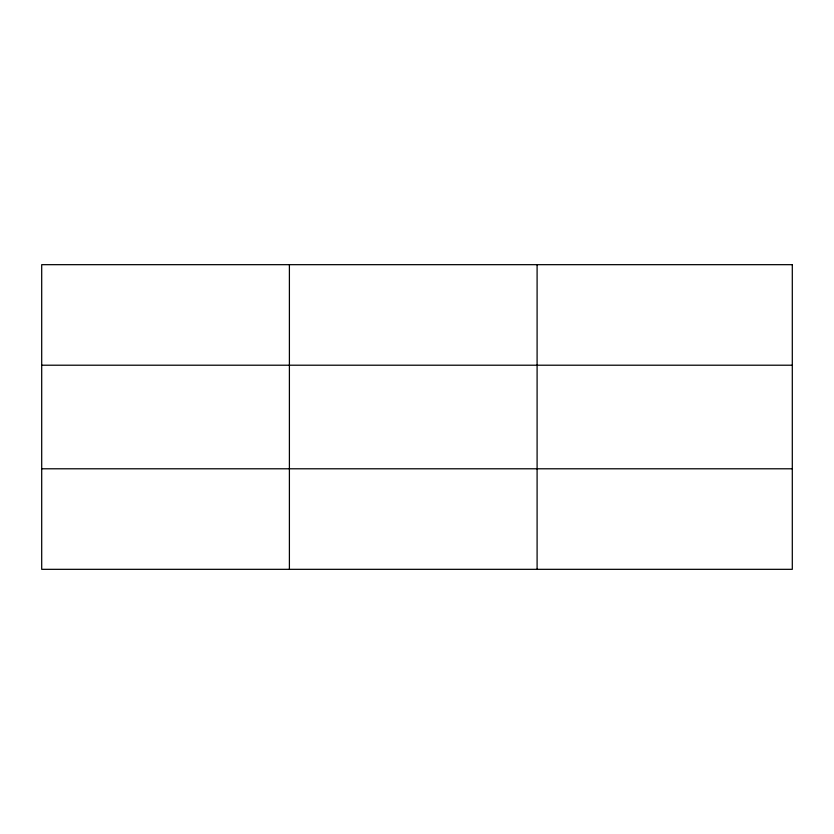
<?xml version="1.0" encoding="UTF-8"?>
<svg xmlns="http://www.w3.org/2000/svg" width="834" height="834" viewBox="0 0 834 834"><rect width="100%" height="100%" fill="white"/><g stroke="black" fill="none" stroke-linecap="round" stroke-linejoin="round"><path stroke-width="1.25" d="M289.398 264.67L289.398 569.33M537.096 264.67L537.096 569.33M41.7 365.209L792.3 365.209M41.7 468.791L792.3 468.791M792.3 264.67L792.3 569.33L41.7 569.33L41.7 264.67L792.3 264.67"/></g></svg>
